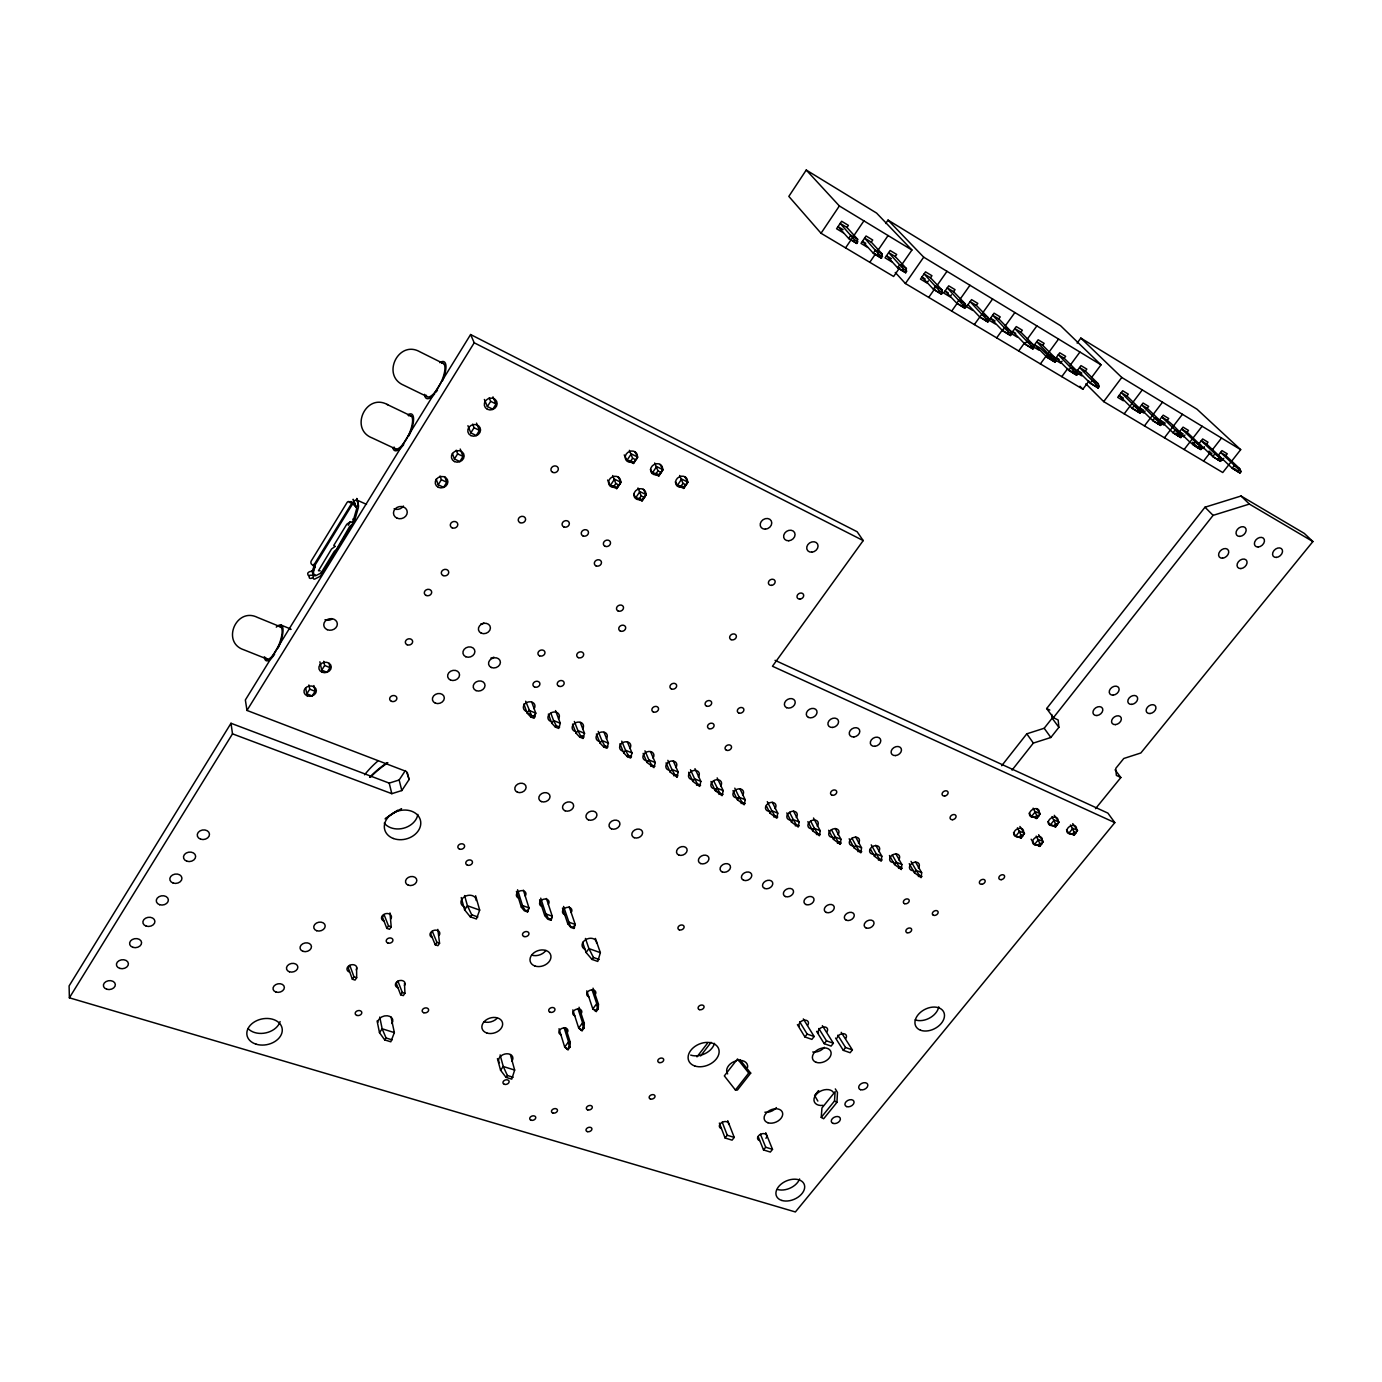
<?xml version="1.0" encoding="UTF-8"?>
<svg xmlns="http://www.w3.org/2000/svg" width="1382" height="1382" viewBox="0 0 1382 1382"><rect width="100%" height="100%" fill="white"/><g stroke="black" fill="none" stroke-linecap="round" stroke-linejoin="round"><path stroke-width="1.5" d="M766.405 805.913L770.016 813.186L776.839 818.248L777.772 813.186L772.296 802.286M607.596 480.038L610.308 485.497L616.752 488.623L620.933 482.318L618.169 476.876M732.996 790.625L737.366 799.712L744.207 804.808L745.226 799.746L739.94 788.828M624.215 454.92L627.031 460.275L633.457 463.471L637.707 457.097L634.839 451.759M710.97 781.486L715.237 790.59L722.095 795.704L723.183 790.625L717.154 777.893M586.78 990.859L592.809 1008.929L596.264 1011.538L598.216 1008.877L598.458 1004.213L593.033 988.182M821.236 1117.399L834.503 1100.988L835.125 1091.676L821.945 1108.001L821.236 1117.399L823.655 1118.764L836.939 1102.352L837.475 1092.471L835.315 1088.912M572.839 1009.879L578.695 1028.07L582.098 1030.713L584.05 1028.07L584.31 1023.388L579.041 1007.253M559.019 1028.726L564.702 1047.055L568.071 1049.715L569.989 1047.107L570.282 1042.391L565.808 1028.173A4.647 3.369 -19.3 0 0 559.572 1030.16A4.647 3.369 -19.3 0 0 560.988 1034.721M633.802 494.203L635.685 497.848L642.025 500.94L646.223 494.687L643.338 489.245M688.651 772.244L692.814 781.348L699.672 786.462L700.847 781.383L694.973 768.651M539.602 899.751L544.715 915.54L547.721 919.151L550.917 920.291L552.247 916.214L546.426 898.49M666.055 762.864L670.08 771.968L676.973 777.116L678.199 772.037L673.31 761.119M650.456 469.31L652.408 472.886L658.748 476.047L662.98 469.725L660.009 464.369M516.436 891.39L521.342 907.179L524.331 910.79L527.561 911.947L528.961 907.87L523.363 890.129M643.148 753.363L647.052 762.467L653.962 767.649L655.258 762.553L650.507 751.635M619.931 743.741L623.714 752.845L627.393 756.697L630.624 758.044L632.006 752.931L627.393 742.013M596.402 733.997L600.064 743.101L603.709 746.954L606.992 748.301L608.425 743.188L603.986 732.287M675.401 481.731L677.405 485.324L683.658 488.416L687.89 482.18L684.833 476.79M572.545 724.099L576.087 733.203L579.697 737.072L583.014 738.437L584.534 733.306L580.25 722.406M582.617 942.334L586.089 952.509L592.032 959.436L597.767 961.44L600.358 952.647L595.383 938.43M548.378 714.079L551.764 723.183L555.339 727.036L558.725 728.435L560.315 723.304L555.495 710.573M523.864 703.922L527.112 713.008L530.671 716.878L534.091 718.295L535.767 713.147L531.794 702.246M562.474 908.026L567.777 923.781L570.801 927.374L573.945 928.514L575.223 924.437L569.177 906.73M497.434 1058.612L500.56 1070.204L506.037 1077.373L511.772 1079.135L514.657 1070.065L510.39 1054.639M550.917 920.291L552.247 916.214L545.855 913.934L540.742 898.162M527.561 911.947L528.961 907.87L522.5 905.556L517.576 889.783M461.225 897.557L464.594 909.84L470.295 916.836L476.445 918.995L479.675 910.082L475.615 895.778M377.096 1020.935L379.48 1032.648L384.714 1039.92L390.83 1041.803L394.354 1032.596L391.037 1016.997M387.686 404.719C366.057 392.402 349.076 429.059 372.155 437.939L395.718 448.977M443.415 363.535L419.886 351.805C398.465 339.523 381.104 375.351 403.44 385.094L427.038 396.582M1066.507 829.822L1068.873 833.242L1074.384 834.987L1077.494 830.427L1072.743 823.603M1047.953 821.53L1050.285 824.95L1055.831 826.695L1058.975 822.117L1054.276 815.294M1031.145 839.237L1034.565 844.419L1040.076 846.181L1043.22 841.603L1038.625 834.711M1029.175 813.117L1031.473 816.537L1037.053 818.317L1040.231 813.704L1036.742 808.591M1013.49 832.724L1015.753 836.179L1021.281 837.941L1024.459 833.346L1019.916 826.453M313.351 565.877L351.581 503.549L349.853 502.012A2.47 2.004 89.8 0 0 347.055 502.495L311.278 560.919A2.436 1.952 88 0 0 311.658 564.34L315.234 566.948A3.058 0.985 -66.6 0 0 314.094 570.852L309.741 571.63A2.47 1.209 -24 0 0 307.72 573.703L307.979 574.912A2.47 1.209 -24 0 0 310.553 575.223L315.113 575.327A3.058 1.002 -66.6 0 0 315.787 575.672L320.209 573.478A3.075 1.002 -66.6 0 0 321.367 572.2M314.232 566.465L352.479 504.136L353.481 504.655A3.092 1.019 -65.9 0 1 354.656 503.324L353.153 499.265L356.573 507.902A3.11 1.019 -66 0 1 356.401 509.647L353.671 519.131A3.11 1.019 -66 0 1 352.721 521.308L352.6 524.02L349.629 526.49L336.828 548.758M309.568 575.499A2.47 1.209 -24 0 0 309.084 576.622L309.361 577.814A2.47 1.209 -24 0 0 311.917 578.125L314.975 574.739M356.418 507.349L358.249 504.378L356.798 498.436L357.282 500.94M348.212 525.246L350.372 521.74L352.134 522.258M405.358 770.586L399.139 780.001L389.206 783.11L231.001 723.27L69.1 985.919L69.376 997.804L795.376 1211.962L1114.808 822.635L1107.898 813.117L775.043 660.337M1114.808 822.635L772.469 666.245L863.214 540.587L857.151 531.759L470.606 334.53L245.357 699.983L246.981 710.434L406.446 771.519L409.124 779.5L401.817 790.556L391.814 793.683L232.504 733.842L231.001 723.27M69.376 997.804L232.504 733.842M246.981 710.434L474.216 342.788L470.606 334.53M313.887 685.558L315.096 691.311L312.177 695.941L306.821 693.833L309.741 689.186L308.877 684.954M329.071 663.412L330.004 667.627L327.068 672.308L321.712 670.149L324.649 665.468L323.733 661.287M444.745 476.6L446.783 482.249L443.605 487.293L438.198 484.788L441.376 479.727L440.046 475.995M460.206 449.029L463.039 456.423L459.826 461.536L454.419 458.979L457.632 453.866L456.25 450.204M476.514 423.099L479.468 430.355L476.22 435.52L470.813 432.894L474.061 427.729L472.609 424.136M492.977 396.876L496.069 404.01L492.787 409.21L487.38 406.55L490.662 401.333L489.142 397.791M902.152 264.135L911.913 250.021L876.603 213.087L806.242 170.038L788.828 196.399L821.029 233.264L893.618 276.486L899.717 267.676M616.752 488.623L620.933 482.318L614.506 479.157L610.308 485.497L614.074 486.136L615.819 483.493L612.675 475.546M633.457 463.471L637.707 457.097L631.28 453.883L627.031 460.275L630.831 460.914L632.593 458.237L629.38 450.342M642.025 500.94L646.223 494.687L639.883 491.595L635.685 497.848L639.434 498.522L641.196 495.896L637.983 487.967M658.748 476.047L662.98 469.725L656.64 466.563L652.408 472.886L656.208 473.525L657.97 470.882L654.688 462.987M821.029 233.264L839.358 205.953L806.242 170.038M843.089 229.671L838.028 226.631L848.652 238.447L856.823 243.474L857.669 239.293L846.959 227.477L848.393 225.352L841.638 221.275L836.576 228.756L843.348 232.815M683.658 488.416L687.89 482.18L681.654 479.053L677.405 485.324L681.205 485.963L682.984 483.355L679.633 475.477M845.577 247.879L863.905 220.861M352.341 979.216L353.965 976.815L349.853 965.465L348.229 967.849L352.341 979.216L355.053 980.08L356.677 977.696L356.591 967.659M386.839 928.376L388.497 925.923L384.127 914.746L382.486 917.199L386.839 928.376L389.551 929.291L391.227 926.856L389.949 912.932M530.671 716.878L531.569 715.53L525.661 701.244M853.402 241.418L854.508 239.794L840.187 223.418L846.959 227.477M533.953 715.824L535.767 713.147L528.943 710.331L527.112 713.008L530.533 714.425M865.771 243.301L862.437 241.297L873.303 253.217L881.457 258.227L882.234 254.046L871.265 242.126L872.716 240.019L866.048 235.994L861.003 243.405L867.671 247.413M885.707 223.487L888.039 220.101L1060.547 325.686L1101.005 364.848L1091.331 377.839M551.764 723.183L553.595 720.523L550.865 713.25M869.779 262.304L875.497 253.942M877.795 250.591L888.09 235.545M555.339 727.036L556.255 725.705L553.595 720.523L560.315 723.304M878.088 256.206L879.194 254.599L864.614 238.119L871.265 242.126M891.425 258.71L886.501 255.739L897.592 267.762L905.728 272.772L906.419 268.557L895.225 256.551L896.676 254.461L890.112 250.505L885.067 257.847L891.632 261.785M576.087 733.203L577.901 730.56L574.359 721.473M400.659 994.781L402.283 992.431L397.93 981.116L396.306 983.466L400.659 994.781L403.302 995.627L404.926 993.278L404.494 983.258M435.244 944.787L436.919 942.369L432.307 931.243L430.648 933.645L435.244 944.787L437.887 945.685L439.562 943.267L437.835 929.378M579.697 737.072L580.595 735.742L577.901 730.56L584.534 733.306M902.411 270.786L903.517 269.179L888.661 252.595L895.225 256.551M379.48 1032.648L382.158 1028.795L379.739 1017.083M464.594 909.84L467.427 905.763L464.594 895.536M1088.912 381.087L1082.883 389.206L905.4 283.517L923.694 257.173L888.039 220.101M384.714 1039.92L386.062 1037.986L382.158 1028.795L394.354 1032.596M470.295 916.836L471.711 914.798L467.427 905.763L479.675 910.082M600.064 743.101L601.878 740.476L598.199 731.389M928.358 280.892L926.907 282.947L920.481 279.095L925.525 271.857L931.952 275.726L930.518 277.799L942.023 289.944L942.559 292.604L941.453 294.159L933.351 289.184L921.932 277.022L925.145 278.957M603.709 746.954L604.625 745.641L601.878 740.476L608.425 743.188M928.721 297.406L934.819 288.7M937.255 285.228L946.998 271.321M938.205 292.224L939.311 290.652L924.092 273.93L930.518 277.799M623.714 752.845L625.545 750.253L621.745 741.167M951.438 294.763L950.004 296.802L943.681 293.001L948.708 285.832L955.048 289.65L953.597 291.706L965.327 303.936L965.932 306.614L964.826 308.169L956.741 303.194L945.115 290.963L948.277 292.863M521.342 907.179L522.5 905.556L524.901 909.978L528.149 911.135M627.393 756.697L628.309 755.401L625.545 750.253L632.006 752.931M951.697 311.088L956.569 304.195M960.214 299.03L969.957 285.262M961.63 306.251L962.718 304.696L947.275 287.888L953.597 291.706M963.133 307.029L965.327 303.936L958.935 300.101L956.741 303.194L964.826 308.169M647.052 762.467L648.884 759.91L644.945 750.806M976.366 305.405L970.112 301.639L985.798 318.534L988.959 320.434L988.285 317.722L976.366 305.405L977.8 303.384L971.563 299.618L966.536 306.7L972.773 310.449M544.715 915.54L545.855 913.934L548.291 918.339L551.487 919.479M650.767 766.319L651.682 765.041L648.884 759.91L655.258 762.553M974.345 324.58L981.997 313.939L988.285 317.722L986.092 320.779L979.803 317.014L967.97 304.679M982.861 312.643L992.587 299.013M979.803 317.014L984.71 320.071L985.798 318.534M984.71 320.071L987.854 321.954L994.073 313.196L1000.222 316.91L998.789 318.897L1010.916 331.3L1011.659 334.029L1010.553 335.55L1002.52 330.609L990.479 318.205L995.109 320.987M670.08 771.968L671.911 769.428L667.869 760.342M673.811 775.82L674.727 774.542L671.911 769.428L678.199 772.037M567.777 923.781L568.918 922.191L563.597 906.437M570.801 927.374L568.918 922.191L575.223 924.437L574.083 926.026M996.681 337.864L1002.745 329.434M1005.18 326.048L1014.889 312.557M1007.443 333.701L1008.549 332.181L992.639 315.2L998.789 318.897M692.814 781.348L694.628 778.826L690.464 769.722M1015.718 333.373L1012.695 331.542L1024.908 344.032L1032.924 348.955L1034.012 347.452L1033.218 344.688L1020.901 332.216L1022.334 330.229L1016.271 326.584L1011.261 333.528L1017.325 337.173M696.563 785.183L697.478 783.922L694.628 778.826L700.847 781.383M1018.689 350.976L1024.753 342.615M1027.172 339.281L1036.88 325.91M500.56 1070.204L503.255 1066.507L500.111 1054.932M586.089 952.509L588.922 948.605L585.432 938.447M1029.849 347.124L1030.955 345.621L1014.837 328.57L1020.901 332.216M506.037 1077.373L507.401 1075.507L503.255 1066.507L514.657 1070.065M592.032 959.436L593.448 957.484L588.922 948.605L600.358 952.647M1054.967 362.153L1040.56 348.281L1034.582 344.688L1046.986 357.247L1054.967 362.153L1056.055 360.667L1055.192 357.886L1042.702 345.345L1044.136 343.375L1038.158 339.782L1033.149 346.657L1039.126 350.251M719.02 794.425L719.936 793.182L713.63 780.813M1040.387 363.898L1046.433 355.623M1048.869 352.306L1058.56 339.074M1051.944 360.356L1053.049 358.854L1036.725 341.751L1042.702 345.345M1056.159 357.662L1059.735 352.79L1065.626 356.331L1064.192 358.284L1076.854 370.894L1077.787 373.693L1076.699 375.178L1068.735 370.29L1056.159 357.662L1059.096 359.424M737.366 799.712L739.18 797.241L734.792 788.155M1062.05 361.203L1060.616 363.138L1054.725 359.596M1077.131 343.116L1080.828 338.089L1196.985 409.193L1240.673 449.668L1222.759 472.523L1103.682 401.609L1085.872 383.781M741.167 803.547L742.082 802.32L739.18 797.241L745.226 799.746M592.809 1008.929L596.73 1003.626L591.997 989.598M1061.773 376.647L1067.82 368.441M1070.255 365.176L1079.929 352.047M567.207 1049.439L569.125 1046.83L568.555 1041.838L564.081 1027.621M581.235 1030.419L583.187 1027.793L582.582 1022.818L577.97 1008.687M595.4 1011.244L597.352 1008.601L596.73 1003.626L598.458 1004.213M1073.728 373.399L1074.816 371.913L1058.301 354.742L1064.192 358.284M1076.008 372.363L1081 365.608L1086.822 369.115L1085.388 371.05L1098.224 383.73L1099.208 386.545L1098.12 388.014L1090.191 383.125L1077.424 370.445L1081.795 373.054M770.016 813.186L771.847 810.733L767.304 801.646M773.868 817.021L774.784 815.795L771.847 810.733L777.772 813.186M1095.183 386.252L1096.272 384.783L1079.567 367.543L1085.388 371.05M1103.682 401.609L1121.787 377.476L1080.828 338.089M793.51 811.113L799.124 822.014L798.243 827.058L791.437 822.031L793.268 819.595L789.554 812.322M795.324 825.849L796.239 824.639L793.268 819.595L799.124 822.014M1123.341 398.016L1119.109 395.477L1132.186 408.295L1140.064 413.132L1141.152 411.698L1140.046 408.847L1126.9 396.029L1128.317 394.146L1122.668 390.743L1117.693 397.36L1123.341 400.763M1124.205 413.823L1142.275 389.914M813.514 818.023L820.2 830.72L819.388 835.764L812.599 830.737L814.413 828.336L810.612 821.081M1139.511 407.725L1143.069 403.043L1148.649 406.394L1147.233 408.277L1160.534 421.13L1161.692 424.015L1160.604 425.431L1152.743 420.612L1139.511 407.725L1143.691 410.247M816.486 834.573L817.401 833.363L814.413 828.336L820.2 830.72M1137.213 411.421L1138.302 409.988L1121.251 392.626L1126.9 396.029M1145.091 411.076L1143.674 412.959L1139.494 410.437M1144.451 425.881L1162.504 402.197M835.16 828.44L840.999 839.323L840.256 844.35L833.467 839.358L835.298 836.974L831.428 829.718M837.388 843.175L838.304 841.983L835.298 836.974L840.999 839.323M1157.788 423.756L1158.876 422.339L1141.653 404.926L1147.233 408.277M1167.272 420.353L1168.706 418.487L1163.195 415.17L1159.653 419.834L1173.024 432.756L1180.867 437.576L1181.956 436.159L1180.729 433.274L1175.184 429.94L1161.778 417.036C1176.877 425.12 1185.341 441.929 1200.837 449.53L1201.925 448.148L1200.647 445.229L1187.069 432.255L1181.645 428.99L1201.925 448.148M1164.421 437.783L1182.439 414.306M855.596 836.939L861.539 847.822L860.848 852.832L854.093 847.857L855.907 845.49L851.968 838.235M696.994 1056.85L707.446 1043.255M1178.086 433.603L1183.061 427.142L1188.485 430.424L1187.069 432.255M700.622 1055.934L711.074 1042.339M858.032 851.675L858.948 850.483L855.907 845.49L861.539 847.822M1178.086 435.917L1179.174 434.501L1175.184 429.94L1173.024 432.756L1180.867 437.576M1180.729 433.274L1178.57 436.073L1175.581 433.205M1183.528 436.85L1184.944 435.019M1184.132 449.513L1202.115 426.243M875.773 845.335L881.837 856.201L881.198 861.211L874.443 856.253L876.274 853.903L871.247 844.851M878.416 860.053L879.315 858.878L876.274 853.903L881.837 856.201M1198.108 447.906L1199.196 446.507M1204.465 446.749L1203.048 448.563L1199.472 446.421M1206.572 444.019L1207.989 442.188L1202.651 438.958L1199.11 443.536L1212.757 456.561L1220.548 461.346L1221.636 459.964L1220.306 457.027L1206.572 444.019L1201.234 440.789L1221.636 459.964M1203.567 461.087L1209.976 452.864M1212.55 449.565L1221.515 438.042M895.709 853.627L901.876 864.493L901.289 869.485L894.551 864.545L896.365 862.213L892.288 854.974M898.542 868.345L899.44 867.188L896.365 862.213L901.876 864.493M1217.853 459.722L1218.924 458.34M1223.726 458.323L1222.31 460.12L1218.786 458.012M1225.834 455.611L1227.251 453.797L1221.964 450.618L1218.44 455.144L1232.226 468.222L1239.999 472.99L1241.071 471.625L1239.689 468.671L1225.834 455.611L1220.565 452.432L1241.071 471.625M735.431 1090.018L748.733 1073.037L750.702 1073.123L737.401 1090.07L735.431 1090.018L724.341 1075.887L737.522 1058.957L748.733 1073.037M915.402 861.815L921.656 872.664L921.12 877.656L914.418 872.733L916.231 870.418L911.032 861.383M1001.691 765.732L1026.791 733.825L1044.187 728.262L1052.134 718.174L1051.771 714.511M1012.056 770.085L1033.356 743.084L1050.856 737.487L1058.871 727.347L1058.163 719.987L1053.395 717.69L1046.658 708.551L1204.983 507.211L1241.036 496.017L1304.314 533.417L1312.9 541.554L1140.841 752.983L1123.773 758.493L1115.792 768.34L1116.345 775.388L1120.854 777.53L1095.511 808.677M918.408 876.534L919.324 875.376L916.231 870.418L921.656 872.664M1237.322 471.4L1238.41 470.018M1053.395 717.69L1213.102 515.365L1249.38 504.085L1312.9 541.554M727.727 1120.681L734.239 1137.421L732.08 1140.15L725.084 1137.991L727.26 1135.244L722.233 1122.219M803.322 1018.914L814.153 1036.517L811.89 1039.385L804.911 1036.949L807.174 1034.082L799.625 1021.747M822.376 1025.651L833.381 1043.255L831.118 1046.088L824.225 1043.686L826.488 1040.836L818.818 1028.519M765.732 1132.704L772.521 1149.358L770.361 1152.052L763.52 1149.928L765.697 1147.233L760.446 1134.259M843.314 1050.355L845.577 1047.521L852.4 1049.905L850.137 1052.721L843.314 1050.355L835.574 1038.055M1020.521 838.269L1024.459 833.346L1019.691 831.238L1015.753 836.179L1019.294 837.077L1020.952 835.004L1017.428 827.801M1036.241 818.68L1040.231 813.704L1035.464 811.58L1031.473 816.537L1035.066 817.418L1036.725 815.345L1033.149 808.159M818.541 1090.657L814.62 1095.546L817.85 1101.074M814.775 1095.874L818.697 1090.985M1039.281 846.475L1043.22 841.603L1038.521 839.53L1034.565 844.419L1038.124 845.318L1039.765 843.279L1036.224 836.093M1054.984 827.041L1058.975 822.117L1054.276 820.01L1050.285 824.95L1053.861 825.831L1055.52 823.758L1051.927 816.589M1073.52 835.315L1077.494 830.427L1072.847 828.336L1068.873 833.242L1072.432 834.123L1074.108 832.068L1070.48 824.933M322.369 573.081L321.505 572.2L334.375 551.263L337.467 548.568M334.669 546.339L333.788 545.406L346.761 524.262L350.372 521.74M320.192 570.783L318.447 570.749L331.525 549.034L335.273 546.287M386.062 1037.986L392.177 1039.869M507.401 1075.507L513.119 1077.286M727.26 1135.244L734.239 1137.421M765.697 1147.233L772.521 1149.358M570.282 1042.391L568.555 1041.838L564.702 1047.055L568.071 1049.715M353.965 976.815L356.677 977.696M402.283 992.431L404.926 993.278M569.125 1046.83L569.989 1047.107M583.187 1027.793L584.05 1028.07M584.31 1023.388L582.582 1022.818L578.695 1028.07L582.098 1030.713M597.352 1008.601L598.216 1008.877M388.497 925.923L391.227 926.856M436.919 942.369L439.562 943.267M471.711 914.798L477.861 916.957M593.448 957.484L599.201 959.488M807.174 1034.082L814.153 1036.517M826.488 1040.836L833.381 1043.255M571.371 926.579L574.532 927.702M309.741 689.186L315.096 691.311M267.227 659.128L243.854 649.799C221.051 642.405 236.218 606.767 257.415 617.391L280.684 626.892M324.649 665.468L330.004 667.627M281.202 625.13L290.134 628.775M723.183 790.625L717.051 788.086L715.237 790.59L718.295 791.851M531.569 715.53L534.989 716.947M556.255 725.705L559.641 727.105M580.595 735.742L583.93 737.124M604.625 745.641L607.907 747.006M628.309 755.401L631.539 756.749M651.682 765.041L654.878 766.354M674.727 774.542L677.888 775.855M697.478 783.922L700.588 785.201M719.936 793.182L723.011 794.443M742.082 802.32L745.123 803.564M774.784 815.795L777.755 817.021M796.239 824.639L799.159 825.849M817.401 833.363L820.303 834.555M838.304 841.983L841.172 843.158M858.948 850.483L861.763 851.64M879.315 858.878L882.113 860.036M899.44 867.188L902.204 868.311M919.324 875.376L922.036 876.499M1020.952 835.004L1022.939 835.885M1039.765 843.279L1041.734 844.143M1019.294 837.077L1021.281 837.941M1038.124 845.318L1040.076 846.181M1035.066 817.418L1037.053 818.317M1053.861 825.831L1055.831 826.695M1072.432 834.123L1074.384 834.987M1036.725 815.345L1038.711 816.244M1055.52 823.758L1057.489 824.639M1074.108 832.068L1076.042 832.949M356.867 500.025L366.524 504.378M441.376 479.727L446.783 482.249M457.632 453.866L463.039 456.423M386.977 404.39L411.18 415.999M474.061 427.729L479.468 430.355M1046.658 708.551L1049.819 710.072M614.074 486.136L616.752 487.449M639.434 498.522L642.094 499.8M615.819 483.493L618.514 484.806M641.196 495.896L643.839 497.192M490.662 401.333L496.069 404.01M630.831 460.914L633.509 462.244M656.208 473.525L658.851 474.855M681.205 485.963L683.814 487.259M632.593 458.237L635.288 459.584M657.97 470.882L660.631 472.212M682.984 483.355L685.593 484.65M474.216 342.788L863.214 540.587M834.503 1100.988L836.939 1102.352M989.046 320.209L995.213 323.906M1077.459 373.244L1081.812 375.852M1160.068 422.788L1163.73 424.982L1165.147 423.134L1161.485 420.923M854.508 239.794L857.928 241.85M879.194 254.599L882.562 256.62M903.517 269.179L906.834 271.183M939.311 290.652L942.559 292.604M962.718 304.696L965.932 306.614M1008.549 332.181L1011.659 334.029M1030.955 345.621L1034.012 347.452M1053.049 358.854L1056.055 360.667M1074.816 371.913L1077.787 373.693M1096.272 384.783L1099.208 386.545M1138.302 409.988L1141.152 411.698M1158.876 422.339L1161.692 424.015M1179.174 434.501L1181.956 436.159M1053.015 360.857L1046.986 357.247L1049.163 354.276L1055.192 357.886M1076.699 375.178L1068.735 370.29L1070.912 367.336L1076.854 370.894M1094.579 385.768L1090.191 383.125L1092.367 380.205L1098.224 383.73M1200.837 449.53L1193.029 444.745L1195.188 441.946L1200.647 445.229M1179.502 431.754L1183.13 433.931M857.669 239.293L850.846 235.199L848.652 238.447L856.823 243.474M906.419 268.557L899.786 264.584L897.592 267.762L905.728 272.772M942.023 289.944L935.545 286.057L933.351 289.184L941.453 294.159M1010.916 331.3L1004.714 327.586L1002.52 330.609L1010.553 335.55M1033.218 344.688L1027.102 341.026L1024.908 344.032L1032.924 348.955M1140.046 408.847L1134.346 405.427L1132.186 408.295L1140.064 413.132M1160.534 421.13L1154.92 417.761L1152.743 420.612L1160.604 425.431M1220.306 457.027L1214.916 453.797L1212.757 456.561L1220.548 461.346M839.358 205.953L911.913 250.021M923.694 257.173L1101.005 364.848M1121.787 377.476L1240.673 449.668M1239.999 472.99L1232.226 468.222L1234.385 465.475L1239.689 468.671L1237.546 471.4L1234.472 468.498M351.581 503.549L352.479 504.136M1096.047 386.632L1098.12 388.014M986.092 320.779L987.854 321.954M881.457 258.227L873.303 253.217L875.497 250.004L882.234 254.046L880.04 257.242L877.311 254.253M353.481 504.655L352.099 502.098A2.47 2.004 89.8 0 0 349.3 502.564M1209.025 451.085L1212.066 453.987M1192.476 442.24L1198.488 448.01M1241.036 496.017L1249.38 504.085M313.939 564.322L315.234 566.948M1071.879 371.032L1074.678 373.848M1204.983 507.211L1213.102 515.365M1079.947 386.252L1082.883 389.206M895.26 272.444L905.4 283.517M594.554 1009.516L596.264 1011.538M740.026 1059.787L750.702 1073.123M1115.067 769.826L1120.854 777.53M1052.134 718.174L1058.871 727.347M1044.187 728.262L1050.856 737.487M1026.791 733.825L1033.356 743.084M841.206 1032.337L852.4 1049.905M837.786 1035.204L845.577 1047.521M816.589 1031.387L824.225 1043.686M797.414 1024.632L804.911 1036.949M909.235 863.681L914.418 872.733M889.455 855.493L894.551 864.545M870.435 848.997L874.443 856.253M849.17 838.788L854.093 847.857M828.647 830.271L833.467 839.358M807.865 821.651L812.599 830.737M786.807 812.927L791.437 822.031M900.045 866.808L901.289 869.485M484.374 399.45L487.38 406.55M839.185 841.707L840.256 844.35M758.303 1136.954L763.52 1149.928M467.928 425.673L470.813 432.894M719.366 1123.082L725.084 1137.991M452.363 453.451L454.419 458.979M436.228 479.174L438.198 484.788M354.587 503.342L355.537 506.797M353.965 502.616L354.915 506.054M407.31 772.503L409.124 779.5M399.139 780.001L401.817 790.556M389.206 783.11L391.814 793.683M676.368 774.559L676.973 777.116M313.127 570.852L313.939 574.446M312.09 570.852L312.902 574.446M313.196 577.624L313.334 578.212A6.737 2.194 -66.6 0 0 314.82 579.006L319.242 576.812A6.772 2.211 -66.6 0 0 321.799 574.014L353.187 523.07A6.841 2.263 -66 0 0 355.312 518.267L358.042 508.766A6.824 2.246 -66 0 0 358.404 504.931L357.212 500.647A6.806 2.228 -65.9 0 0 355.606 500.025M319.898 661.788L321.712 670.149M305.664 688.115L306.821 693.833M582.72 735.95L583.014 738.437M417.848 814.413A18.346 14.494 -14.7 0 1 403.492 828.233A18.346 14.494 -14.7 0 1 384.265 823.102M280.097 1021.574A17.776 13.043 -11.5 0 1 265.897 1032.872A17.776 13.043 -11.5 0 1 248.086 1028.588M799.591 1178.95A14.995 9.968 -23.3 0 1 777.479 1189.47M938.758 1006.856A15.582 10.797 -27.4 0 1 915.195 1019.864M714.477 1043.341A16.014 11.367 -22.4 0 1 690.706 1055.105M384.023 921.12A5.062 3.87 -14.5 0 1 382.14 915.972A5.062 3.87 -14.5 0 1 388.964 913.796A5.062 3.87 -14.5 0 1 390.83 918.944M349.508 972.082A5.027 3.766 -13.7 0 1 347.59 967.089A5.027 3.766 -13.7 0 1 354.345 964.93A5.027 3.766 -13.7 0 1 356.262 969.905M432.411 937.601A4.992 3.766 -16 0 1 430.666 932.556A4.992 3.766 -16 0 1 437.386 930.397A4.992 3.766 -16 0 1 439.13 935.441M397.826 987.715A4.941 3.68 -15 0 1 396.012 982.827A4.941 3.68 -15 0 1 402.663 980.684A4.941 3.68 -15 0 1 404.46 985.573M588.836 996.802A4.682 3.42 -20.1 0 1 587.471 992.138A4.682 3.42 -20.1 0 1 593.759 990.099A4.682 3.42 -20.1 0 1 595.124 994.746M574.86 1015.839A4.664 3.403 -19.7 0 1 573.461 1011.244A4.664 3.403 -19.7 0 1 579.732 1009.188A4.664 3.403 -19.7 0 1 581.114 1013.783M565.825 1028.122A4.647 3.369 -19.3 0 1 567.225 1032.665M464.663 907.007A7.774 5.943 -17 0 1 461.433 900.045A7.774 5.943 -17 0 1 470.018 895.225A7.774 5.943 -17 0 1 476.203 900.528M585.415 949.503A7.48 5.58 -20.3 0 1 582.634 942.887A7.48 5.58 -20.3 0 1 590.96 938.257A7.48 5.58 -20.3 0 1 596.609 943.267M499.455 1062.758A7.325 5.269 -17.8 0 1 501.269 1055.693A7.325 5.269 -17.8 0 1 510.476 1054.518A7.325 5.269 -17.8 0 1 511.841 1061.169M377.839 1022.404A7.618 5.597 -14.7 0 1 387.254 1015.77A7.618 5.597 -14.7 0 1 391.866 1023.526M518.647 898.093A4.906 3.749 -18.6 0 1 517.075 893.031A4.906 3.749 -18.6 0 1 523.692 890.906A4.906 3.749 -18.6 0 1 525.246 895.985M541.796 906.419A4.872 3.697 -19.2 0 1 540.293 901.409A4.872 3.697 -19.2 0 1 546.84 899.302A4.872 3.697 -19.2 0 1 548.343 904.329M564.668 914.642A4.837 3.662 -19.8 0 1 563.2 909.684A4.837 3.662 -19.8 0 1 569.712 907.594A4.837 3.662 -19.8 0 1 571.163 912.552M493.875 657.141A5.994 4.992 -18.6 0 1 490.921 658.057M1036.569 844.938A5.234 3.749 -31.7 0 1 1032.613 841.275A5.234 3.749 -31.7 0 1 1038.245 836.576A5.234 3.749 -31.7 0 1 1042.201 840.256M1017.808 836.715A5.269 3.783 -31.5 0 1 1013.801 833.018A5.269 3.783 -31.5 0 1 1019.45 828.302A5.269 3.783 -31.5 0 1 1023.475 831.999M1033.511 817.159A5.286 3.818 -32.1 0 1 1029.504 813.393A5.286 3.818 -32.1 0 1 1035.204 808.643A5.286 3.818 -32.1 0 1 1039.195 812.391M1052.238 825.52A5.269 3.766 -32.3 0 1 1048.299 821.806A5.269 3.766 -32.3 0 1 1053.982 817.073A5.269 3.766 -32.3 0 1 1057.904 820.804M1070.756 833.795A5.234 3.714 -32.5 0 1 1066.869 830.116A5.234 3.714 -32.5 0 1 1072.536 825.417A5.234 3.714 -32.5 0 1 1076.405 829.096M639.503 499.731A6.202 5.338 -28 0 1 634.355 492.648A6.202 5.338 -28 0 1 644.012 489.746A6.202 5.338 -28 0 1 642.561 498.816M614.264 487.431A6.254 5.407 -27.2 0 1 608.996 480.262A6.254 5.407 -27.2 0 1 618.739 477.343A6.254 5.407 -27.2 0 1 617.339 486.499M630.935 462.314A6.288 5.459 -28.7 0 1 625.355 456.008A6.288 5.459 -28.7 0 1 633.716 451.24A6.288 5.459 -28.7 0 1 636.376 459.204M656.191 474.872A6.236 5.39 -29.5 0 1 651.06 467.686A6.236 5.39 -29.5 0 1 660.769 464.784A6.236 5.39 -29.5 0 1 659.249 473.957M681.067 487.241A6.202 5.303 -30.2 0 1 676.04 480.141A6.202 5.303 -30.2 0 1 685.679 477.239A6.202 5.303 -30.2 0 1 684.107 486.326M483.89 622.988A6.064 5.113 -18.4 0 1 480.884 623.904M545.907 950.453A10.676 7.998 -18.8 0 1 531.569 955.083M496.984 1018.43A10.555 7.739 -17.4 0 1 483.873 1021.799M824.398 1047.314A9.795 6.824 -24.9 0 1 812.737 1051.996M776.408 1107.569A9.657 6.634 -23.5 0 1 764.902 1112.216M799.349 1026.377A4.992 3.524 -24.8 0 1 801.059 1021.471A4.992 3.524 -24.8 0 1 807.157 1020.693A4.992 3.524 -24.8 0 1 807.572 1025.323M837.147 1038.02A4.941 3.438 -25.5 0 1 843.556 1033.667A4.941 3.438 -25.5 0 1 845.577 1038.728M818.541 1033.131A4.975 3.472 -25.2 0 1 820.252 1028.26A4.975 3.472 -25.2 0 1 826.315 1027.465A4.975 3.472 -25.2 0 1 826.678 1032.078M721.352 1128.558A4.889 3.351 -22.4 0 1 719.763 1124.551A4.889 3.351 -22.4 0 1 725.239 1121.528A4.889 3.351 -22.4 0 1 728.711 1124.499M759.495 1140.513A4.837 3.282 -23.1 0 1 758.39 1135.969A4.837 3.282 -23.1 0 1 764.851 1133.793A4.837 3.282 -23.1 0 1 765.939 1138.336M727.64 1073.9A10.952 7.67 -23.1 0 1 736.278 1060.823M738.109 1060.478A10.952 7.67 -23.1 0 1 747.645 1067.232M822.981 1105.358A10.659 7.273 -24.6 0 1 813.963 1100.245A10.659 7.273 -24.6 0 1 821.737 1090.605A10.659 7.273 -24.6 0 1 833.432 1092.402M574.774 731.354A5.839 4.699 -21.4 0 1 573.029 724.928A5.839 4.699 -21.4 0 1 580.889 722.475A5.839 4.699 -21.4 0 1 582.634 728.901M873.994 854.18A5.338 3.939 -28.4 0 1 869.814 849.705A5.338 3.939 -28.4 0 1 876.965 845.715A5.338 3.939 -28.4 0 1 878.658 851.588M853.765 845.819A5.373 3.991 -28 0 1 849.498 841.293A5.373 3.991 -28 0 1 856.685 837.285A5.373 3.991 -28 0 1 858.447 843.21M833.277 837.354A5.407 4.042 -27.7 0 1 828.924 832.776A5.407 4.042 -27.7 0 1 836.162 828.751A5.407 4.042 -27.7 0 1 837.993 834.728M812.53 828.785A5.442 4.094 -27.3 0 1 808.107 824.156A5.442 4.094 -27.3 0 1 815.38 820.096A5.442 4.094 -27.3 0 1 817.263 826.142M791.506 820.096A5.476 4.146 -26.9 0 1 787.014 815.432A5.476 4.146 -26.9 0 1 794.322 811.338A5.476 4.146 -26.9 0 1 796.274 817.436M770.223 811.303A5.511 4.198 -26.5 0 1 765.645 806.587A5.511 4.198 -26.5 0 1 773.004 802.476A5.511 4.198 -26.5 0 1 775.008 808.625M737.763 797.915A5.563 4.284 -25.8 0 1 733.082 793.113A5.563 4.284 -25.8 0 1 740.493 788.949A5.563 4.284 -25.8 0 1 742.6 795.203M715.772 788.828A5.597 4.353 -25.3 0 1 711.004 783.974A5.597 4.353 -25.3 0 1 718.485 779.793A5.597 4.353 -25.3 0 1 720.644 786.099M693.505 779.621A5.632 4.405 -24.7 0 1 688.651 774.715A5.632 4.405 -24.7 0 1 696.165 770.5A5.632 4.405 -24.7 0 1 698.394 776.874M668.249 769.947A5.666 4.457 -24.2 0 1 666.763 763.762A5.666 4.457 -24.2 0 1 674.381 761.361A5.666 4.457 -24.2 0 1 675.867 767.546M648.054 760.86A5.718 4.526 -23.5 0 1 643.027 755.85A5.718 4.526 -23.5 0 1 650.628 751.566A5.718 4.526 -23.5 0 1 653.012 758.079M622.142 750.91A5.753 4.578 -22.9 0 1 620.518 744.604A5.753 4.578 -22.9 0 1 628.274 742.169A5.753 4.578 -22.9 0 1 629.864 748.474M598.613 741.201A5.787 4.647 -22.2 0 1 596.938 734.827A5.787 4.647 -22.2 0 1 604.746 732.391A5.787 4.647 -22.2 0 1 606.404 738.765M913.727 870.591A5.286 3.852 -29 0 1 909.667 866.203A5.286 3.852 -29 0 1 916.75 862.264A5.286 3.852 -29 0 1 918.339 868.017M526.093 711.264A5.925 4.82 -19.8 0 1 524.21 704.699A5.925 4.82 -19.8 0 1 532.208 702.211A5.925 4.82 -19.8 0 1 534.091 708.793M550.606 721.369A5.873 4.768 -20.6 0 1 548.792 714.874A5.873 4.768 -20.6 0 1 556.721 712.404A5.873 4.768 -20.6 0 1 558.518 718.916M893.981 862.437A5.303 3.887 -28.7 0 1 889.87 857.997A5.303 3.887 -28.7 0 1 896.97 854.041A5.303 3.887 -28.7 0 1 898.628 859.846M331.749 619.24A6.789 5.735 -11 0 1 325.012 619.723M403.406 506.019A6.893 6.046 -14.3 0 1 394.077 508.801M312.384 571.388A6.72 2.177 -66.6 0 1 314.008 566.655M353.015 502.944A6.806 2.228 -65.9 0 1 354.794 500.647M354.397 519.563A3.731 1.313 31.4 0 1 352.842 519.079M385.941 818.351A116.434 89.657 -16.7 0 1 397.705 810.232M385.077 818.87A129.925 99.625 -16.8 0 1 401.575 808.625M369.616 777.306A97.915 77.081 -16.2 0 1 387.219 762.605M364.606 774.801A92.283 72.952 -16.1 0 1 377.683 761.206M370.307 777.358A97.31 76.597 -16.2 0 1 387.876 762.778M276.279 627.152A19.296 6.167 -67.3 0 1 282.982 628.896A19.296 6.167 -67.3 0 1 278.127 648.02M274.603 654.256A19.296 6.167 -67.3 0 1 264.325 656.761M279.199 626.651A17.5 5.597 -67.3 0 1 278.387 646.05A17.5 5.597 -67.3 0 1 265.586 657.435M290.22 629.415A19.244 6.254 -67.3 0 1 291.136 629.311M439.787 362.671A20.367 6.858 -64.6 0 1 442.482 380.793M437.489 390.07A20.367 6.858 -64.6 0 1 436.09 392.056M434.691 393.818A20.367 6.858 -64.6 0 1 424.585 394.336M441.774 363.224A18.467 6.219 -64.6 0 1 440.495 383.54A18.467 6.219 -64.6 0 1 425.984 395.097M407.725 414.894A20.125 6.72 -65.1 0 1 413.564 418.349A20.125 6.72 -65.1 0 1 408.899 435.883M403.734 444.538A20.125 6.72 -65.1 0 1 392.885 447.664M408.657 415.827A18.242 6.098 -65.1 0 1 408.571 435.088A18.242 6.098 -65.1 0 1 394.043 447.025M393.369 838.494A18.467 14.546 -14.9 0 0 420.784 823.171A18.467 14.546 -14.9 0 0 393.473 812.979A18.467 14.546 -14.9 0 0 393.369 838.494M256.171 1044.205A17.897 13.077 -11.7 0 0 282.274 1029.694A17.897 13.077 -11.7 0 0 255.204 1021.436A17.897 13.077 -11.7 0 0 256.171 1044.205M781.815 1200.457A15.081 9.985 -23.3 0 0 804.618 1188.019A15.081 9.985 -23.3 0 0 784.458 1181.869A15.081 9.985 -23.3 0 0 781.815 1200.457M920.533 1030.229A15.668 10.797 -27.3 0 0 944.338 1017.187A15.668 10.797 -27.3 0 0 924.282 1009.706A15.668 10.797 -27.3 0 0 920.533 1030.229M694.766 1065.988A16.118 11.384 -22.4 0 0 719.089 1052.618A16.118 11.384 -22.4 0 0 696.994 1045.155A16.118 11.384 -22.4 0 0 694.766 1065.988M391.469 701.348A3.662 3.006 -14.3 0 0 396.893 698.273A3.662 3.006 -14.3 0 0 391.452 696.079A3.662 3.006 -14.3 0 0 391.469 701.348M604.988 546.253A3.68 3.144 -25.3 0 0 610.533 543.091A3.68 3.144 -25.3 0 0 605.316 540.638A3.68 3.144 -25.3 0 0 604.988 546.253M539.567 655.845A3.61 2.989 -20.8 0 0 544.992 652.77A3.61 2.989 -20.8 0 0 539.792 650.542A3.61 2.989 -20.8 0 0 539.567 655.845M550.157 1012.263A3.213 2.349 -19 0 0 554.977 1009.586A3.213 2.349 -19 0 0 550.364 1008.048A3.213 2.349 -19 0 0 550.157 1012.263M563.752 526.888A3.731 3.213 -23.7 0 0 569.349 523.709A3.731 3.213 -23.7 0 0 564.011 521.187A3.731 3.213 -23.7 0 0 563.752 526.888M387.893 943.025A3.403 2.574 -14.7 0 0 392.937 940.192A3.403 2.574 -14.7 0 0 387.876 938.499A3.403 2.574 -14.7 0 0 387.893 943.025M595.953 565.843A3.662 3.11 -24.5 0 0 601.481 562.716A3.662 3.11 -24.5 0 0 596.264 560.297A3.662 3.11 -24.5 0 0 595.953 565.843M467.392 865.167A3.438 2.66 -17 0 0 472.489 862.299A3.438 2.66 -17 0 0 467.479 860.468A3.438 2.66 -17 0 0 467.392 865.167M587.713 1109.884A3.092 2.159 -19.6 0 0 592.325 1107.328A3.092 2.159 -19.6 0 0 587.972 1105.98A3.092 2.159 -19.6 0 0 587.713 1109.884M504.413 1084.334A3.179 2.263 -17.8 0 0 509.129 1081.726A3.179 2.263 -17.8 0 0 504.551 1080.309A3.179 2.263 -17.8 0 0 504.413 1084.334M582.91 535.888A3.714 3.179 -24.5 0 0 588.49 532.709A3.714 3.179 -24.5 0 0 583.204 530.222A3.714 3.179 -24.5 0 0 582.91 535.888M679.27 929.844A3.23 2.401 -22.8 0 0 684.125 927.132A3.23 2.401 -22.8 0 0 679.668 925.491A3.23 2.401 -22.8 0 0 679.27 929.844M459.48 849.084A3.455 2.695 -16.8 0 0 464.628 846.199A3.455 2.695 -16.8 0 0 459.567 844.333A3.455 2.695 -16.8 0 0 459.48 849.084M587.35 1131.633A3.058 2.125 -19.6 0 0 591.928 1129.111A3.058 2.125 -19.6 0 0 587.592 1127.798A3.058 2.125 -19.6 0 0 587.35 1131.633M443.121 575.568A3.749 3.213 -16.9 0 0 448.735 572.373A3.749 3.213 -16.9 0 0 443.19 569.92A3.749 3.213 -16.9 0 0 443.121 575.568M558.846 686.267A3.559 2.919 -21.2 0 0 564.184 683.244A3.559 2.919 -21.2 0 0 559.088 681.067A3.559 2.919 -21.2 0 0 558.846 686.267M426.122 595.452A3.749 3.196 -15.9 0 0 431.702 592.273A3.749 3.196 -15.9 0 0 426.157 589.872A3.749 3.196 -15.9 0 0 426.122 595.452M534.575 687.009A3.576 2.937 -20.3 0 0 539.93 683.969A3.576 2.937 -20.3 0 0 534.782 681.792A3.576 2.937 -20.3 0 0 534.575 687.009M904.467 903.655A3.127 2.263 -28.3 0 0 909.218 901.029A3.127 2.263 -28.3 0 0 905.175 899.406A3.127 2.263 -28.3 0 0 904.467 903.655M933.42 915.281A3.11 2.211 -28.7 0 0 938.136 912.673A3.11 2.211 -28.7 0 0 934.163 911.083A3.11 2.211 -28.7 0 0 933.42 915.281M452.121 527.82A3.801 3.3 -17.6 0 0 457.805 524.59A3.801 3.3 -17.6 0 0 452.208 522.033A3.801 3.3 -17.6 0 0 452.121 527.82M578.315 657.642A3.576 2.954 -22.3 0 0 583.688 654.602A3.576 2.954 -22.3 0 0 578.592 652.373A3.576 2.954 -22.3 0 0 578.315 657.642M831.774 795.099A3.3 2.505 -28.3 0 0 836.749 792.335A3.3 2.505 -28.3 0 0 832.396 790.469A3.3 2.505 -28.3 0 0 831.774 795.099M726.431 750.253A3.403 2.66 -26.1 0 0 731.544 747.386A3.403 2.66 -26.1 0 0 726.915 745.399A3.403 2.66 -26.1 0 0 726.431 750.253M981.825 884.29A3.127 2.228 -30.1 0 0 985.003 880.317A3.127 2.228 -30.1 0 0 980.011 880.87A3.127 2.228 -30.1 0 0 981.825 884.29M650.438 1099.018A3.058 2.142 -21.1 0 0 655.033 1096.479A3.058 2.142 -21.1 0 0 650.784 1095.131A3.058 2.142 -21.1 0 0 650.438 1099.018M524.02 936.53A3.317 2.488 -18.6 0 0 528.978 933.766A3.317 2.488 -18.6 0 0 524.193 932.09A3.317 2.488 -18.6 0 0 524.02 936.53M906.955 932.677A3.092 2.211 -28 0 0 911.654 930.069A3.092 2.211 -28 0 0 907.646 928.497A3.092 2.211 -28 0 0 906.955 932.677M620.293 631.038A3.576 2.971 -24.4 0 0 625.701 627.981A3.576 2.971 -24.4 0 0 620.639 625.718A3.576 2.971 -24.4 0 0 620.293 631.038M519.96 522.621A3.766 3.265 -21.5 0 0 525.609 519.407A3.766 3.265 -21.5 0 0 520.168 516.868A3.766 3.265 -21.5 0 0 519.96 522.621M552.627 472.35A3.801 3.334 -24.3 0 0 558.345 469.103A3.801 3.334 -24.3 0 0 552.886 466.46A3.801 3.334 -24.3 0 0 552.627 472.35M618.082 610.965A3.61 3.006 -24.6 0 0 623.524 607.89A3.61 3.006 -24.6 0 0 618.428 605.575A3.61 3.006 -24.6 0 0 618.082 610.965M699.361 1009.637A3.127 2.246 -22.7 0 0 704.077 1007.029A3.127 2.246 -22.7 0 0 699.776 1005.543A3.127 2.246 -22.7 0 0 699.361 1009.637M1001.242 879.678A3.11 2.228 -30.5 0 0 1004.438 875.704A3.11 2.228 -30.5 0 0 999.462 876.257A3.11 2.228 -30.5 0 0 1001.242 879.678M356.867 1015.424A3.351 2.47 -14 0 0 361.808 1012.661A3.351 2.47 -14 0 0 356.798 1011.088A3.351 2.47 -14 0 0 356.867 1015.424M671.41 688.962A3.49 2.816 -25.3 0 0 676.679 685.99A3.49 2.816 -25.3 0 0 671.825 683.865A3.49 2.816 -25.3 0 0 671.41 688.962M531.137 1120.249A3.11 2.177 -18.3 0 0 535.767 1117.675A3.11 2.177 -18.3 0 0 531.31 1116.345A3.11 2.177 -18.3 0 0 531.137 1120.249M423.756 1012.73A3.3 2.436 -15.7 0 0 428.645 1010A3.3 2.436 -15.7 0 0 423.79 1008.428A3.3 2.436 -15.7 0 0 423.756 1012.73M653.323 711.955A3.472 2.799 -24.4 0 0 658.558 709.001A3.472 2.799 -24.4 0 0 653.721 706.928A3.472 2.799 -24.4 0 0 653.323 711.955M552.869 1113.028A3.11 2.177 -18.8 0 0 557.499 1110.472A3.11 2.177 -18.8 0 0 553.076 1109.124A3.11 2.177 -18.8 0 0 552.869 1113.028M731.078 639.659A3.524 2.85 -28.2 0 0 736.381 636.67A3.524 2.85 -28.2 0 0 731.579 634.459A3.524 2.85 -28.2 0 0 731.078 639.659M708.931 728.642A3.42 2.712 -25.9 0 0 714.097 725.74A3.42 2.712 -25.9 0 0 709.398 723.702A3.42 2.712 -25.9 0 0 708.931 728.642M706.478 706.081A3.455 2.764 -26.2 0 0 711.695 703.144A3.455 2.764 -26.2 0 0 706.945 701.071A3.455 2.764 -26.2 0 0 706.478 706.081M944.649 796.049A3.248 2.401 -30.8 0 0 947.931 791.851A3.248 2.401 -30.8 0 0 942.714 792.37A3.248 2.401 -30.8 0 0 944.649 796.049M738.714 712.974A3.438 2.712 -27.1 0 0 743.896 710.072A3.438 2.712 -27.1 0 0 739.232 708.016A3.438 2.712 -27.1 0 0 738.714 712.974M952.613 819.716A3.213 2.349 -30.5 0 0 955.878 815.57A3.213 2.349 -30.5 0 0 950.712 816.106A3.213 2.349 -30.5 0 0 952.613 819.716M771.432 585.381A3.559 2.919 -30.7 0 0 774.87 580.561A3.559 2.919 -30.7 0 0 769.014 580.958A3.559 2.919 -30.7 0 0 771.432 585.381M799.988 599.114A3.541 2.868 -31.2 0 0 803.426 594.346A3.541 2.868 -31.2 0 0 797.621 594.761A3.541 2.868 -31.2 0 0 799.988 599.114M659.076 1062.551A3.092 2.194 -21.4 0 0 663.723 1059.977A3.092 2.194 -21.4 0 0 659.421 1058.577A3.092 2.194 -21.4 0 0 659.076 1062.551M407.154 644.772A3.714 3.11 -15 0 0 412.665 641.645A3.714 3.11 -15 0 0 407.172 639.33A3.714 3.11 -15 0 0 407.154 644.772M454.505 461.571A6.444 5.718 -18.5 0 0 464.145 456.077A6.444 5.718 -18.5 0 0 454.661 451.551A6.444 5.718 -18.5 0 0 454.505 461.571M438.319 487.31A6.426 5.666 -17.2 0 0 447.906 481.852A6.426 5.666 -17.2 0 0 438.44 477.412A6.426 5.666 -17.2 0 0 438.319 487.31M487.38 409.297A6.513 5.856 -21.7 0 0 497.14 403.717A6.513 5.856 -21.7 0 0 487.639 399.001A6.513 5.856 -21.7 0 0 487.38 409.297M470.865 435.572A6.478 5.787 -20 0 0 480.556 430.027A6.478 5.787 -20 0 0 471.072 425.414A6.478 5.787 -20 0 0 470.865 435.572M322.058 672.222A6.254 5.2 -11.3 0 0 331.265 666.988A6.254 5.2 -11.3 0 0 321.833 663.187A6.254 5.2 -11.3 0 0 322.058 672.222M307.201 695.837A6.219 5.131 -10.8 0 0 316.357 690.637A6.219 5.131 -10.8 0 0 306.942 686.906A6.219 5.131 -10.8 0 0 307.201 695.837M476.047 690.603A6.012 4.958 -17.9 0 0 485.03 685.524A6.012 4.958 -17.9 0 0 476.254 681.862A6.012 4.958 -17.9 0 0 476.047 690.603M491.37 667.506A6.046 5.01 -18.7 0 0 500.405 662.393A6.046 5.01 -18.7 0 0 491.629 658.661A6.046 5.01 -18.7 0 0 491.37 667.506M866.099 927.944A5.2 3.749 -27.2 0 0 873.994 923.591A5.2 3.749 -27.2 0 0 867.188 920.913A5.2 3.749 -27.2 0 0 866.099 927.944M846.32 920.257A5.234 3.801 -26.9 0 0 854.249 915.851A5.234 3.801 -26.9 0 0 847.356 913.157A5.234 3.801 -26.9 0 0 846.32 920.257M408.312 885.206A5.753 4.44 -15.2 0 0 416.828 880.438A5.753 4.44 -15.2 0 0 408.329 877.415A5.753 4.44 -15.2 0 0 408.312 885.206M200.597 839.168A6.133 4.785 -8.3 0 0 209.477 834.141A6.133 4.785 -8.3 0 0 200.062 830.858A6.133 4.785 -8.3 0 0 200.597 839.168M186.812 861.211A6.115 4.733 -8.1 0 0 195.639 856.235A6.115 4.733 -8.1 0 0 186.242 853.022A6.115 4.733 -8.1 0 0 186.812 861.211M173.147 883.063A6.098 4.682 -8 0 0 181.94 878.106A6.098 4.682 -8 0 0 172.56 874.961A6.098 4.682 -8 0 0 173.147 883.063M159.621 904.709A6.064 4.63 -7.8 0 0 168.362 899.768A6.064 4.63 -7.8 0 0 158.999 896.693A6.064 4.63 -7.8 0 0 159.621 904.709M146.216 926.13A6.046 4.578 -7.7 0 0 154.905 921.224A6.046 4.578 -7.7 0 0 145.559 918.218A6.046 4.578 -7.7 0 0 146.216 926.13M132.931 947.361A6.029 4.526 -7.6 0 0 141.586 942.489A6.029 4.526 -7.6 0 0 132.24 939.553A6.029 4.526 -7.6 0 0 132.931 947.361M119.785 968.402A6.012 4.474 -7.4 0 0 128.388 963.548A6.012 4.474 -7.4 0 0 119.059 960.68A6.012 4.474 -7.4 0 0 119.785 968.402M106.76 989.253A5.994 4.44 -7.3 0 0 115.328 984.416A5.994 4.44 -7.3 0 0 105.999 981.6A5.994 4.44 -7.3 0 0 106.76 989.253M517.455 792.249A5.787 4.595 -19 0 0 526.11 787.394A5.787 4.595 -19 0 0 517.766 784.112A5.787 4.595 -19 0 0 517.455 792.249M541.433 801.595A5.753 4.526 -19.7 0 0 550.036 796.758A5.753 4.526 -19.7 0 0 541.796 793.527A5.753 4.526 -19.7 0 0 541.433 801.595M565.1 810.802A5.701 4.474 -20.5 0 0 573.651 806A5.701 4.474 -20.5 0 0 565.514 802.804A5.701 4.474 -20.5 0 0 565.1 810.802M588.438 819.889A5.666 4.422 -21.1 0 0 596.938 815.121A5.666 4.422 -21.1 0 0 588.922 811.977A5.666 4.422 -21.1 0 0 588.438 819.889M611.483 828.855A5.614 4.371 -21.8 0 0 619.931 824.121A5.614 4.371 -21.8 0 0 612.001 821.012A5.614 4.371 -21.8 0 0 611.483 828.855M634.217 837.699A5.58 4.301 -22.4 0 0 642.613 833A5.58 4.301 -22.4 0 0 634.804 829.943A5.58 4.301 -22.4 0 0 634.217 837.699M678.821 855.061A5.511 4.198 -23.5 0 0 687.13 850.431A5.511 4.198 -23.5 0 0 679.495 847.442A5.511 4.198 -23.5 0 0 678.821 855.061M700.691 863.577A5.476 4.146 -24 0 0 708.949 858.965A5.476 4.146 -24 0 0 701.417 856.011A5.476 4.146 -24 0 0 700.691 863.577M722.285 871.973A5.442 4.094 -24.5 0 0 730.491 867.412A5.442 4.094 -24.5 0 0 723.062 864.493A5.442 4.094 -24.5 0 0 722.285 871.973M743.62 880.282A5.407 4.042 -25 0 0 751.773 875.739A5.407 4.042 -25 0 0 744.432 872.854A5.407 4.042 -25 0 0 743.62 880.282M764.661 888.471A5.373 3.991 -25.4 0 0 772.78 883.962A5.373 3.991 -25.4 0 0 765.542 881.111A5.373 3.991 -25.4 0 0 764.661 888.471M785.46 896.555A5.338 3.939 -25.8 0 0 793.527 892.081A5.338 3.939 -25.8 0 0 786.375 889.282A5.338 3.939 -25.8 0 0 785.46 896.555M806 904.554A5.303 3.904 -26.2 0 0 814.015 900.114A5.303 3.904 -26.2 0 0 806.95 897.333A5.303 3.904 -26.2 0 0 806 904.554M826.281 912.448A5.269 3.852 -26.6 0 0 834.262 908.026A5.269 3.852 -26.6 0 0 827.282 905.296A5.269 3.852 -26.6 0 0 826.281 912.448M765.403 529.151A6.046 5.027 -32.1 0 0 771.242 520.841A6.046 5.027 -32.1 0 0 761.275 521.463A6.046 5.027 -32.1 0 0 765.403 529.151M788.742 540.759A6.012 4.958 -32.5 0 0 794.564 532.519A6.012 4.958 -32.5 0 0 784.7 533.158A6.012 4.958 -32.5 0 0 788.742 540.759M811.752 552.195A5.977 4.889 -32.9 0 0 817.591 544.042A5.977 4.889 -32.9 0 0 807.814 544.681A5.977 4.889 -32.9 0 0 811.752 552.195M316.703 930.725A5.787 4.405 -12.6 0 0 325.202 925.957A5.787 4.405 -12.6 0 0 316.495 923.038A5.787 4.405 -12.6 0 0 316.703 930.725M303.004 951.352A5.77 4.353 -12.3 0 0 311.468 946.618A5.77 4.353 -12.3 0 0 302.779 943.768A5.77 4.353 -12.3 0 0 303.004 951.352M289.443 971.805A5.753 4.319 -12 0 0 297.856 967.089A5.753 4.319 -12 0 0 289.166 964.291A5.753 4.319 -12 0 0 289.443 971.805M276.003 992.069A5.735 4.267 -11.8 0 0 284.364 987.37A5.735 4.267 -11.8 0 0 275.692 984.64A5.735 4.267 -11.8 0 0 276.003 992.069M895.588 755.574A5.511 4.181 -30.5 0 0 901.099 748.353A5.511 4.181 -30.5 0 0 892.167 749.182A5.511 4.181 -30.5 0 0 895.588 755.574M874.858 746.315A5.545 4.232 -30.1 0 0 880.386 739.042A5.545 4.232 -30.1 0 0 871.368 739.871A5.545 4.232 -30.1 0 0 874.858 746.315M853.869 736.952A5.58 4.301 -29.8 0 0 859.397 729.61A5.58 4.301 -29.8 0 0 850.293 730.422A5.58 4.301 -29.8 0 0 853.869 736.952M832.62 727.45A5.614 4.353 -29.5 0 0 838.131 720.039A5.614 4.353 -29.5 0 0 828.958 720.851A5.614 4.353 -29.5 0 0 832.62 727.45M808.47 717.431A5.649 4.405 -29.1 0 0 817.021 712.663A5.649 4.405 -29.1 0 0 809.507 709.277A5.649 4.405 -29.1 0 0 808.47 717.431M786.617 707.688A5.683 4.474 -28.6 0 0 795.203 702.868A5.683 4.474 -28.6 0 0 787.585 699.447A5.683 4.474 -28.6 0 0 786.617 707.688M435.33 703.144A6.046 4.958 -16.2 0 0 444.33 698.065A6.046 4.958 -16.2 0 0 435.434 694.42A6.046 4.958 -16.2 0 0 435.33 703.144M450.497 680.048A6.064 5.027 -16.9 0 0 459.55 674.934A6.064 5.027 -16.9 0 0 450.636 671.237A6.064 5.027 -16.9 0 0 450.497 680.048M465.803 656.744A6.081 5.079 -17.6 0 0 474.907 651.596A6.081 5.079 -17.6 0 0 465.993 647.812A6.081 5.079 -17.6 0 0 465.803 656.744M481.282 633.198A6.115 5.131 -18.5 0 0 490.42 628.015A6.115 5.131 -18.5 0 0 481.506 624.163A6.115 5.131 -18.5 0 0 481.282 633.198M534.886 966.001A10.762 8.016 -18.9 0 0 550.969 957.07A10.762 8.016 -18.9 0 0 535.56 951.714A10.762 8.016 -18.9 0 0 534.886 966.001M486.827 1033.01A10.624 7.756 -17.5 0 0 502.651 1024.217A10.624 7.756 -17.5 0 0 487.276 1019.225A10.624 7.756 -17.5 0 0 486.827 1033.01M860.502 1089.69A4.837 3.282 -25.4 0 0 867.81 1085.665A4.837 3.282 -25.4 0 0 861.487 1083.505A4.837 3.282 -25.4 0 0 860.502 1089.69M846.751 1106.619A4.82 3.265 -25 0 0 854.041 1102.611A4.82 3.265 -25 0 0 847.702 1100.487A4.82 3.265 -25 0 0 846.751 1106.619M833.104 1123.411A4.802 3.23 -24.7 0 0 840.36 1119.437A4.802 3.23 -24.7 0 0 834.02 1117.347A4.802 3.23 -24.7 0 0 833.104 1123.411M816.157 1062.326A9.847 6.841 -24.9 0 0 831.083 1054.12A9.847 6.841 -24.9 0 0 818.023 1049.577A9.847 6.841 -24.9 0 0 816.157 1062.326M767.96 1122.771A9.726 6.634 -23.5 0 0 782.661 1114.721A9.726 6.634 -23.5 0 0 769.584 1110.472A9.726 6.634 -23.5 0 0 767.96 1122.771M327.258 629.691A6.841 5.77 -11.2 0 0 337.346 623.956A6.841 5.77 -11.2 0 0 327.05 619.654A6.841 5.77 -11.2 0 0 327.258 629.691M396.91 518.112A6.945 6.081 -14.5 0 0 407.258 512.221A6.945 6.081 -14.5 0 0 396.91 507.505A6.945 6.081 -14.5 0 0 396.91 518.112M1115.481 724.617A5.355 3.887 -35.2 0 0 1121.113 717.621A5.355 3.887 -35.2 0 0 1112.769 718.381A5.355 3.887 -35.2 0 0 1115.481 724.617M1096.928 715.53A5.39 3.939 -35.1 0 0 1102.56 708.482A5.39 3.939 -35.1 0 0 1094.147 709.242A5.39 3.939 -35.1 0 0 1096.928 715.53M1113.218 695.129A5.407 3.956 -35.8 0 0 1118.884 688.029A5.407 3.956 -35.8 0 0 1110.454 688.772A5.407 3.956 -35.8 0 0 1113.218 695.129M1131.737 704.388A5.39 3.904 -35.9 0 0 1137.421 697.34A5.39 3.904 -35.9 0 0 1129.059 698.083A5.39 3.904 -35.9 0 0 1131.737 704.388M1150.049 713.527A5.355 3.852 -35.9 0 0 1155.715 706.53A5.355 3.852 -35.9 0 0 1147.423 707.273A5.355 3.852 -35.9 0 0 1150.049 713.527M1240.881 568.572A5.614 4.077 -40.3 0 0 1246.875 561.109A5.614 4.077 -40.3 0 0 1238.41 561.731A5.614 4.077 -40.3 0 0 1240.881 568.572M1222.517 558.19A5.649 4.129 -40.3 0 0 1228.529 550.658A5.649 4.129 -40.3 0 0 1219.978 551.263A5.649 4.129 -40.3 0 0 1222.517 558.19M1239.879 536.406A5.683 4.163 -41 0 0 1245.959 528.822A5.683 4.163 -41 0 0 1237.391 529.41A5.683 4.163 -41 0 0 1239.879 536.406M1258.225 546.996A5.649 4.111 -40.9 0 0 1264.271 539.464A5.649 4.111 -40.9 0 0 1255.789 540.051A5.649 4.111 -40.9 0 0 1258.225 546.996M1276.312 557.43A5.614 4.06 -40.9 0 0 1282.358 549.967A5.614 4.06 -40.9 0 0 1273.945 550.572A5.614 4.06 -40.9 0 0 1276.312 557.43"/></g></svg>
